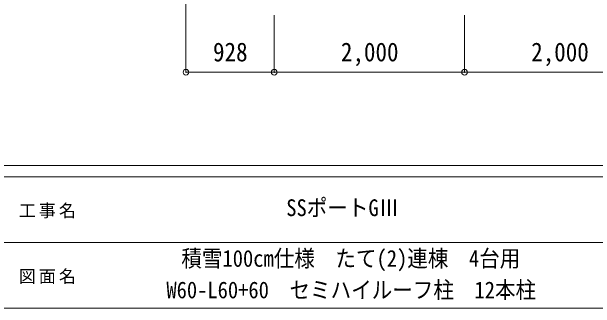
# Model space of a CAD drawing. Units: millimetres at full size, sheet at 1:60. Extents: x -16864 to 16864, y -11640 to 11640.
# Drawn here: x -814 to 5321, y -11640 to -8526 of the extents above; entities that cross this region are included whole.
import ezdxf
from ezdxf.enums import TextEntityAlignment as Align

# ---------------------------------------------------------------- set-up
doc = ezdxf.new("R2010")
doc.units = ezdxf.units.MM
doc.header["$LTSCALE"] = 60
doc.header["$PDMODE"] = 32
doc.header["$PDSIZE"] = 60
doc.layers.add('0-8_TABLE1', color=6, linetype='Continuous', lineweight=9)
doc.layers.add('F-0', color=7, linetype='Continuous', lineweight=9)
doc.styles.add('ＭＳ ゴシック', font='')
doc.styles.get('ＭＳ ゴシック').set_extended_font_data('MS Gothic')

msp = doc.modelspace()

# ---------------------------------------------------------------- linework, layer by layer
at = {"layer": '0-8_TABLE1'}
for p, q in [((1018.26, -9162.46), (1018.26, -7960.46)), ((1946.57, -9162.46), (1946.57, -8562.46)), ((3946.57, -9162.46), (3946.57, -8562.46)), ((1946.57, -9162.46), (1018.26, -9162.46)), ((3946.57, -9162.46), (1946.57, -9162.46)), ((5946.57, -9162.46), (3946.57, -9162.46))]:
    msp.add_line(p, q, dxfattribs=at)
for p in [(1018.26, -9162.46), (1946.57, -9162.46), (3946.57, -9162.46)]:
    msp.add_point(p, dxfattribs=at)
at = {"layer": 'F-0', "color": 5, "lineweight": 5}
for p, q in [((-16864.12, -10140), (16015.88, -10140)), ((-16864.12, -10260), (10682.37, -10260)), ((-6897.63, -10950), (5402.37, -10950)), ((-16864.12, -11640), (16015.88, -11640))]:
    msp.add_line(p, q, dxfattribs=at)

# ---------------------------------------------------------------- texts
at = {"layer": '0-8_TABLE1', "color": 7, "style": 'ＭＳ ゴシック', "width": 0.9}
for s, p in [('928', (1302.41, -9107.46)), ('2,000', (2646.57, -9107.46)), ('2,000', (4646.57, -9107.46))]:
    msp.add_text(s, height=197.9, dxfattribs=at).set_placement(p, align=Align.BOTTOM_LEFT)
at = {"layer": 'F-0', "style": 'ＭＳ ゴシック', "width": 0.9}
for s, p in [('SSポートGⅢ ', (2072.37, -10725)), ('積雪100cm仕様\u3000たて(2)連棟\u30004台用', (969.87, -11256.91)), ('W60-L60+60\u3000セミハイルーフ柱\u300012本柱', (812.37, -11587.74))]:
    msp.add_text(s, height=176, dxfattribs=at).set_placement(p, align=Align.BOTTOM_LEFT)
at = {"layer": 'F-0', "char_height": 132, "attachment_point": 7, "style": 'ＭＳ ゴシック'}
for s, insert in [('\\T1.17;工事名', (-739.42, -10695)), ('\\T1.17;図面名', (-739.42, -11385))]:
    msp.add_mtext(s, dxfattribs=dict(at, insert=insert))

doc.saveas('drawing.dxf')
